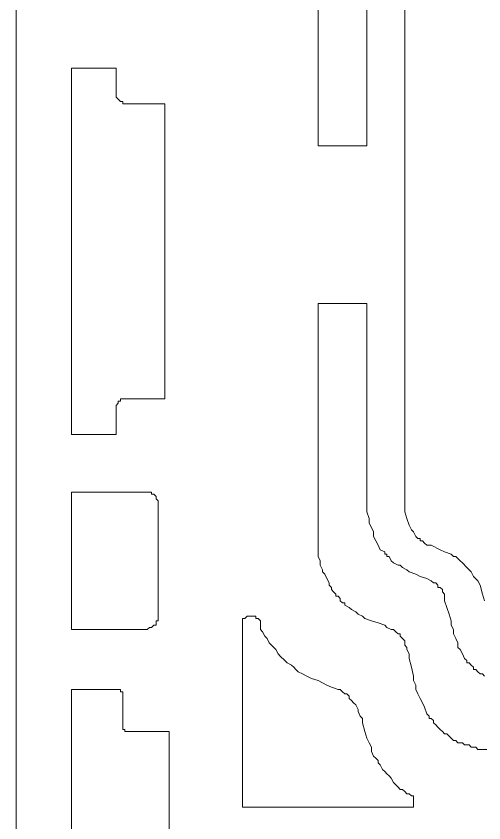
# Model space of a CAD drawing. Extents: x -66030 to 95157, y -13132 to 45879.
# Drawn here: x -56868 to -56045, y 25785 to 27206 of the extents above; entities that cross this region are included whole.
import ezdxf

# ---------------------------------------------------------------- set-up
doc = ezdxf.new("R2010")
doc.units = 0
doc.header["$LTSCALE"] = 100
doc.header["$MEASUREMENT"] = 0
doc.layers.get('0').update_dxf_attribs({"linetype": 'CONTINUOUS'})

msp = doc.modelspace()

# ---------------------------------------------------------------- linework, layer by layer
at = {"lineweight": 0}
for points in [[(-56867.9, 29164.4), (-54403.2, 29164.4), (-54403.2, 24422.6), (-56867.9, 24422.6), (-56867.9, 29164.4)], [(-56867.9, 29164.4), (-54403.2, 29164.4), (-54403.2, 24422.6), (-56867.9, 24422.6), (-56867.9, 29164.4)], [(-56770.2, 26469.3), (-56692.1, 26469.3), (-56692.1, 26508.4), (-56692.1, 26508.4), (-56692.1, 26512.3), (-56692.1, 26516.2), (-56692.1, 26520.1), (-56692.1, 26520.1), (-56688.2, 26524), (-56688.2, 26524), (-56688.2, 26527.9), (-56684.3, 26527.9), (-56684.3, 26531.8), (-56680.4, 26531.8), (-56680.4, 26531.8), (-56676.5, 26531.8), (-56676.5, 26531.8), (-56672.6, 26531.8), (-56672.6, 26531.8), (-56606.2, 26531.8), (-56606.2, 26543.5), (-56606.2, 27051.3), (-56606.2, 27051.3), (-56672.6, 27051.3), (-56672.6, 27051.3), (-56676.5, 27051.3), (-56676.5, 27051.3), (-56680.4, 27051.3), (-56680.4, 27051.3), (-56680.4, 27051.3), (-56680.4, 27055.2), (-56680.4, 27055.2), (-56684.3, 27055.2), (-56684.3, 27055.2), (-56684.3, 27055.2), (-56684.3, 27055.2), (-56684.3, 27055.2), (-56688.2, 27059.1), (-56688.2, 27059.1), (-56692.1, 27063), (-56692.1, 27063), (-56692.1, 27066.9), (-56692.1, 27070.8), (-56692.1, 27074.7), (-56692.1, 27074.7), (-56692.1, 27074.7), (-56692.1, 27074.7), (-56692.1, 27074.7), (-56692.1, 27078.6), (-56692.1, 27078.6), (-56692.1, 27078.6), (-56692.1, 27078.6), (-56692.1, 27078.6), (-56692.1, 27078.6), (-56692.1, 27078.6), (-56692.1, 27078.6), (-56692.1, 27078.6), (-56692.1, 27078.6), (-56692.1, 27078.6), (-56692.1, 27082.5), (-56692.1, 27082.5), (-56692.1, 27082.5), (-56692.1, 27082.5), (-56692.1, 27082.5), (-56692.1, 27082.5), (-56692.1, 27082.5), (-56692.1, 27082.5), (-56692.1, 27082.5), (-56692.1, 27082.5), (-56692.1, 27082.5), (-56692.1, 27082.5), (-56692.1, 27082.5), (-56692.1, 27082.5), (-56692.1, 27086.4), (-56692.1, 27086.4), (-56692.1, 27086.4), (-56692.1, 27086.4), (-56692.1, 27086.4), (-56692.1, 27086.4), (-56692.1, 27086.4), (-56692.1, 27086.4), (-56692.1, 27086.4), (-56692.1, 27086.4), (-56692.1, 27086.4), (-56692.1, 27086.4), (-56692.1, 27090.3), (-56692.1, 27090.3), (-56692.1, 27090.3), (-56692.1, 27090.3), (-56692.1, 27090.3), (-56692.1, 27090.3), (-56692.1, 27090.3), (-56692.1, 27090.3), (-56692.1, 27090.3), (-56692.1, 27090.3), (-56692.1, 27090.3), (-56692.1, 27090.3), (-56692.1, 27090.3), (-56692.1, 27090.3), (-56692.1, 27094.3), (-56692.1, 27094.3), (-56692.1, 27094.3), (-56692.1, 27094.3), (-56692.1, 27094.3), (-56692.1, 27094.3), (-56692.1, 27094.3), (-56692.1, 27094.3), (-56692.1, 27094.3), (-56692.1, 27094.3), (-56692.1, 27094.3), (-56692.1, 27094.3), (-56692.1, 27094.3), (-56692.1, 27094.3), (-56692.1, 27098.2), (-56692.1, 27098.2), (-56692.1, 27098.2), (-56692.1, 27098.2), (-56692.1, 27098.2), (-56692.1, 27098.2), (-56692.1, 27098.2), (-56692.1, 27098.2), (-56692.1, 27098.2), (-56692.1, 27098.2), (-56692.1, 27098.2), (-56692.1, 27098.2), (-56692.1, 27098.2), (-56692.1, 27098.2), (-56692.1, 27102.1), (-56692.1, 27102.1), (-56692.1, 27102.1), (-56692.1, 27102.1), (-56692.1, 27102.1), (-56692.1, 27102.1), (-56692.1, 27102.1), (-56692.1, 27102.1), (-56692.1, 27102.1), (-56692.1, 27102.1), (-56692.1, 27102.1), (-56692.1, 27102.1), (-56692.1, 27102.1), (-56692.1, 27102.1), (-56692.1, 27106), (-56692.1, 27106), (-56692.1, 27106), (-56692.1, 27106), (-56692.1, 27106), (-56692.1, 27106), (-56692.1, 27106), (-56692.1, 27106), (-56692.1, 27106), (-56692.1, 27106), (-56692.1, 27106), (-56692.1, 27106), (-56692.1, 27106), (-56692.1, 27106), (-56692.1, 27109.9), (-56692.1, 27109.9), (-56692.1, 27109.9), (-56692.1, 27109.9), (-56692.1, 27109.9), (-56692.1, 27109.9), (-56692.1, 27109.9), (-56692.1, 27109.9), (-56692.1, 27109.9), (-56692.1, 27109.9), (-56692.1, 27109.9), (-56692.1, 27109.9), (-56692.1, 27113.8), (-56692.1, 27113.8), (-56692.1, 27113.8), (-56692.1, 27113.8), (-56692.1, 27113.8), (-56692.1, 27113.8), (-56692.1, 27113.8), (-56692.1, 27113.8), (-56692.1, 27113.8), (-56692.1, 27113.8), (-56692.1, 27113.8), (-56770.2, 27113.8), (-56770.2, 26469.3)], [(-56770.2, 26125.6), (-56641.3, 26125.6), (-56637.4, 26125.6), (-56637.4, 26125.6), (-56633.5, 26129.5), (-56633.5, 26129.5), (-56629.6, 26129.5), (-56629.6, 26129.5), (-56625.7, 26133.4), (-56625.7, 26133.4), (-56621.8, 26133.4), (-56621.8, 26137.3), (-56621.8, 26137.3), (-56621.8, 26141.2), (-56617.9, 26141.2), (-56617.9, 26145.1), (-56617.9, 26149), (-56617.9, 26149), (-56617.9, 26344.3), (-56617.9, 26348.2), (-56617.9, 26352.1), (-56617.9, 26352.1), (-56621.8, 26356), (-56621.8, 26356), (-56621.8, 26359.9), (-56621.8, 26359.9), (-56625.7, 26363.8), (-56625.7, 26363.8), (-56629.6, 26363.8), (-56629.6, 26367.7), (-56633.5, 26367.7), (-56633.5, 26367.7), (-56637.4, 26367.7), (-56637.4, 26367.7), (-56641.3, 26367.7), (-56770.2, 26367.7), (-56770.2, 26125.6)], [(-56469.5, 25813.1), (-56297.6, 25813.1), (-56207.8, 25813.1), (-56176.5, 25813.1), (-56172.6, 25813.1), (-56168.7, 25813.1), (-56168.7, 25813.1), (-56168.7, 25817), (-56168.7, 25817), (-56168.7, 25820.9), (-56168.7, 25820.9), (-56168.7, 25824.8), (-56168.7, 25828.7), (-56168.7, 25832.6), (-56168.7, 25832.6), (-56172.6, 25832.6), (-56176.5, 25836.5), (-56180.4, 25836.5), (-56184.3, 25840.4), (-56188.2, 25844.3), (-56192.1, 25844.3), (-56196, 25848.3), (-56200, 25852.2), (-56203.9, 25856.1), (-56207.8, 25863.9), (-56211.7, 25867.8), (-56215.6, 25871.7), (-56219.5, 25875.6), (-56223.4, 25879.5), (-56227.3, 25887.3), (-56231.2, 25891.2), (-56231.2, 25895.1), (-56235.1, 25899), (-56239, 25902.9), (-56242.9, 25910.7), (-56242.9, 25918.6), (-56246.8, 25926.4), (-56250.7, 25934.2), (-56254.6, 25945.9), (-56258.5, 25961.5), (-56258.5, 25969.3), (-56262.5, 25973.2), (-56266.4, 25981.1), (-56266.4, 25985), (-56270.3, 25992.8), (-56274.2, 25996.7), (-56278.1, 26000.6), (-56282, 26004.5), (-56282, 26008.4), (-56285.9, 26012.3), (-56289.8, 26012.3), (-56293.7, 26016.2), (-56297.6, 26020.1), (-56301.5, 26020.1), (-56313.2, 26024), (-56321, 26027.9), (-56328.9, 26031.8), (-56336.7, 26035.7), (-56348.4, 26039.6), (-56356.2, 26043.6), (-56364, 26047.5), (-56371.8, 26051.4), (-56375.7, 26055.3), (-56379.6, 26059.2), (-56383.5, 26063.1), (-56391.3, 26067), (-56395.3, 26070.9), (-56403.1, 26078.7), (-56407, 26082.6), (-56410.9, 26090.4), (-56418.7, 26098.2), (-56422.6, 26102.1), (-56426.5, 26110), (-56430.4, 26113.9), (-56434.3, 26121.7), (-56438.2, 26125.6), (-56438.2, 26133.4), (-56438.2, 26133.4), (-56438.2, 26137.3), (-56438.2, 26141.2), (-56438.2, 26141.2), (-56442.1, 26145.1), (-56442.1, 26145.1), (-56442.1, 26145.1), (-56446, 26145.1), (-56446, 26149), (-56446, 26149), (-56449.9, 26149), (-56449.9, 26149), (-56453.8, 26149), (-56453.8, 26149), (-56457.7, 26149), (-56461.7, 26149), (-56461.7, 26149), (-56465.6, 26145.1), (-56465.6, 26145.1), (-56469.5, 26145.1), (-56469.5, 25813.1)]]:
    msp.add_lwpolyline(points, close=True, dxfattribs=at)
for points in [[(-56336.7, 27328.6), (-56336.7, 26977.1), (-56336.7, 26977.1), (-56250.7, 26977.1), (-56250.7, 27262.2)], [(-56043.7, 26176.4), (-56047.6, 26188.1), (-56051.5, 26203.7), (-56055.4, 26211.5), (-56063.2, 26219.3), (-56067.2, 26227.1), (-56075, 26234.9), (-56082.8, 26242.8), (-56086.7, 26246.7), (-56094.5, 26254.5), (-56098.4, 26254.5), (-56102.3, 26258.4), (-56114, 26262.3), (-56121.8, 26266.2), (-56137.5, 26274), (-56145.3, 26274), (-56149.2, 26277.9), (-56153.1, 26281.8), (-56157, 26281.8), (-56157, 26285.7), (-56160.9, 26285.7), (-56164.8, 26289.6), (-56168.7, 26297.4), (-56172.6, 26301.3), (-56176.5, 26309.2), (-56180.4, 26320.9), (-56184.3, 26332.6), (-56184.3, 27254.4)], [(-56043.7, 26043.6), (-56047.6, 26047.5), (-56051.5, 26047.5), (-56055.4, 26051.4), (-56059.3, 26055.3), (-56063.2, 26055.3), (-56063.2, 26059.2), (-56067.2, 26063.1), (-56071.1, 26067), (-56075, 26067), (-56075, 26070.9), (-56078.9, 26074.8), (-56082.8, 26082.6), (-56086.7, 26090.4), (-56090.6, 26094.3), (-56090.6, 26102.1), (-56094.5, 26110), (-56098.4, 26117.8), (-56098.4, 26125.6), (-56102.3, 26133.4), (-56102.3, 26141.2), (-56106.2, 26152.9), (-56110.1, 26164.6), (-56114, 26176.4), (-56114, 26184.2), (-56114, 26188.1), (-56117.9, 26192), (-56117.9, 26195.9), (-56121.8, 26199.8), (-56121.8, 26199.8), (-56125.7, 26199.8), (-56125.7, 26203.7), (-56129.6, 26207.6), (-56133.6, 26207.6), (-56137.5, 26211.5), (-56145.3, 26215.4), (-56157, 26219.3), (-56164.8, 26223.2), (-56176.5, 26227.1), (-56180.4, 26231), (-56188.2, 26234.9), (-56192.1, 26238.8), (-56196, 26238.8), (-56203.9, 26242.8), (-56207.8, 26246.7), (-56211.7, 26254.5), (-56215.6, 26254.5), (-56215.6, 26258.4), (-56219.5, 26258.4), (-56219.5, 26262.3), (-56227.3, 26266.2), (-56231.2, 26274), (-56235.1, 26281.8), (-56239, 26289.6), (-56239, 26297.4), (-56242.9, 26305.3), (-56246.8, 26313.1), (-56246.8, 26320.9), (-56250.7, 26332.6), (-56250.7, 26453.7), (-56250.7, 26520.1), (-56250.7, 26524), (-56250.7, 26527.9), (-56250.7, 26531.8), (-56250.7, 26699.8), (-56250.7, 26699.8), (-56336.7, 26699.8), (-56336.7, 26492.7), (-56336.7, 26488.8), (-56336.7, 26484.9), (-56336.7, 26481), (-56336.7, 26402.9), (-56336.7, 26266.2), (-56336.7, 26258.4), (-56336.7, 26254.5), (-56332.8, 26246.7), (-56332.8, 26242.8), (-56332.8, 26238.8), (-56328.9, 26231), (-56328.9, 26227.1), (-56324.9, 26223.2), (-56321, 26215.4), (-56317.1, 26207.6), (-56317.1, 26203.7), (-56313.2, 26199.8), (-56313.2, 26195.9), (-56309.3, 26192), (-56305.4, 26188.1), (-56305.4, 26184.2), (-56301.5, 26184.2), (-56297.6, 26180.3), (-56297.6, 26176.4), (-56293.7, 26172.4), (-56289.8, 26172.4), (-56289.8, 26168.5), (-56282, 26164.6), (-56278.1, 26160.7), (-56270.3, 26156.8), (-56266.4, 26152.9), (-56258.5, 26149), (-56254.6, 26145.1), (-56242.9, 26141.2), (-56231.2, 26137.3), (-56219.5, 26133.4), (-56215.6, 26129.5), (-56207.8, 26125.6), (-56203.9, 26125.6), (-56200, 26121.7), (-56196, 26117.8), (-56196, 26117.8), (-56192.1, 26117.8), (-56192.1, 26113.9), (-56192.1, 26113.9), (-56188.2, 26110), (-56188.2, 26110), (-56184.3, 26106), (-56184.3, 26098.2), (-56180.4, 26094.3), (-56180.4, 26090.4), (-56176.5, 26082.6), (-56176.5, 26074.8), (-56172.6, 26059.2), (-56168.7, 26043.6), (-56168.7, 26035.7), (-56164.8, 26027.9), (-56164.8, 26020.1), (-56160.9, 26012.3), (-56157, 26004.5), (-56153.1, 25996.7), (-56149.2, 25988.9), (-56145.3, 25977.1), (-56141.4, 25973.2), (-56141.4, 25969.3), (-56137.5, 25969.3), (-56133.6, 25965.4), (-56133.6, 25961.5), (-56129.6, 25957.6), (-56125.7, 25953.7), (-56121.8, 25949.8), (-56117.9, 25945.9), (-56114, 25942), (-56110.1, 25942), (-56106.2, 25938.1), (-56102.3, 25934.2), (-56098.4, 25930.3), (-56094.5, 25930.3), (-56090.6, 25926.4), (-56082.8, 25926.4), (-56078.9, 25922.5), (-56071.1, 25922.5), (-56067.2, 25918.6), (-56059.3, 25918.6), (-56055.4, 25914.7), (-56047.6, 25914.7), (-56039.8, 25914.7)], [(-56598.4, 25695.9), (-56598.4, 25883.4), (-56598.4, 25942), (-56598.4, 25945.9), (-56660.9, 25945.9), (-56668.7, 25945.9), (-56668.7, 25945.9), (-56672.6, 25945.9), (-56672.6, 25945.9), (-56676.5, 25945.9), (-56676.5, 25945.9), (-56676.5, 25945.9), (-56676.5, 25949.8), (-56680.4, 25949.8), (-56680.4, 25949.8), (-56680.4, 25953.7), (-56680.4, 25957.6), (-56680.4, 25961.5), (-56680.4, 25992.8), (-56680.4, 25992.8), (-56680.4, 25996.7), (-56680.4, 26000.6), (-56680.4, 26004.5), (-56680.4, 26008.4), (-56680.4, 26012.3), (-56680.4, 26012.3), (-56680.4, 26016.2), (-56684.3, 26016.2), (-56684.3, 26020.1), (-56684.3, 26020.1), (-56684.3, 26020.1), (-56688.2, 26020.1), (-56688.2, 26020.1), (-56688.2, 26020.1), (-56692.1, 26020.1), (-56770.2, 26020.1), (-56770.2, 25293.6)]]:
    msp.add_lwpolyline(points, dxfattribs=at)

doc.saveas('drawing.dxf')
